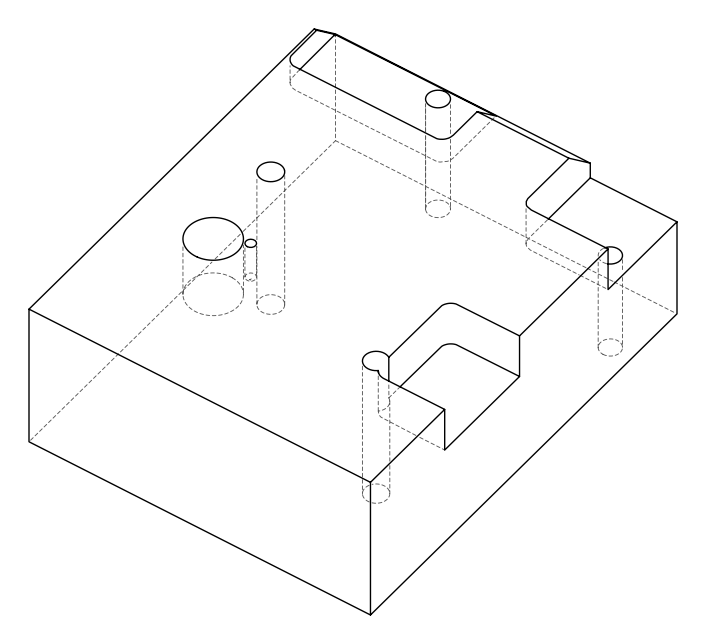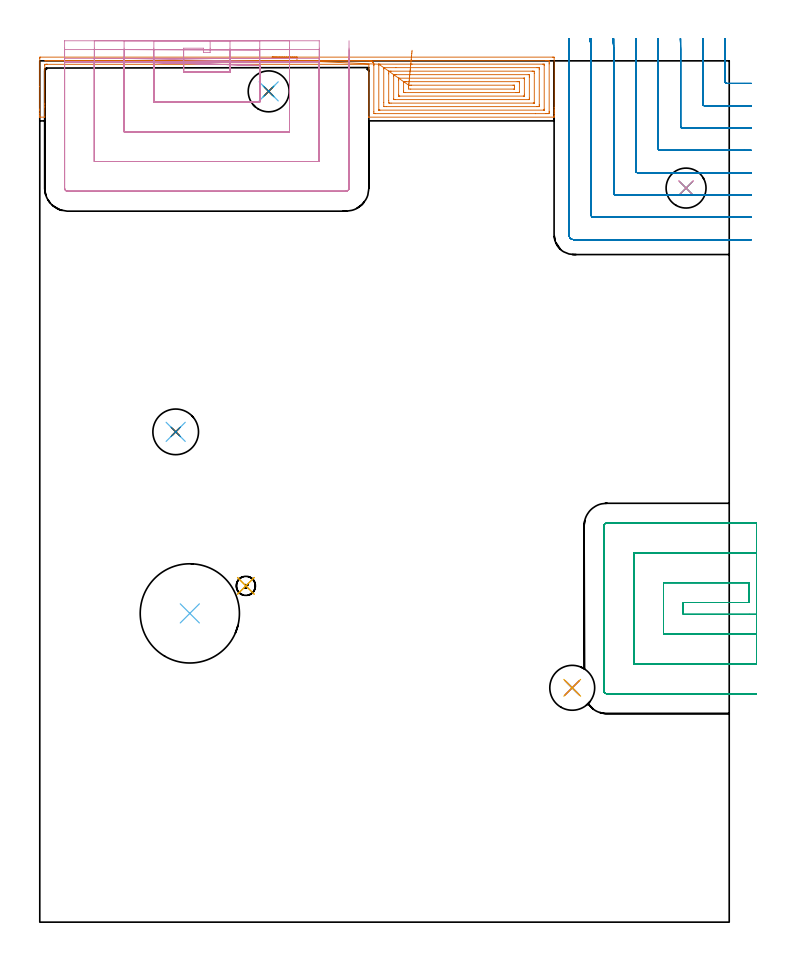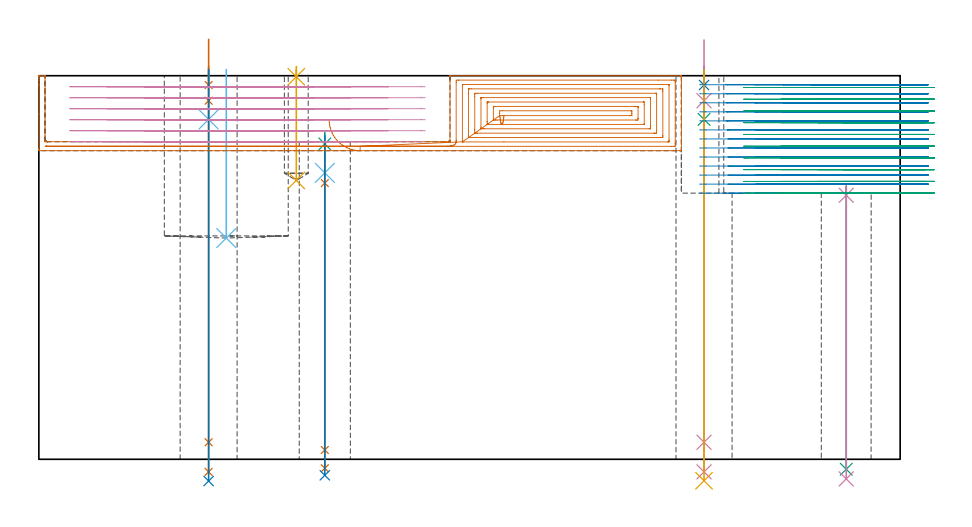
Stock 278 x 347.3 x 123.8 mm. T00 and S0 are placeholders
(PLAN: 22 operations, 16 tool changes, 59.9 min)
(1 SPOT_DRILL | STEP1HOLE | NXT0321_9005460120000 | 0.05 min | 183 mm3)
(2 SPOT_DRILL_1 | STEP1HOLE_1 | NXT0321_9005460120000 | 0.05 min | 183 mm3)
(3 SPOT_DRILL_2 | STEP1HOLE_2 | NXT0321_9005460120000 | 0.04 min | 2327 mm3)
(4 SPOT_DRILL_3 | STEP1HOLE_3 | NXT0321_9005460120000 | 0.04 min | 4197 mm3)
(5 SPOT_DRILL_4 | STEP1POCKET | NXT0321_9005460120000 | 0.03 min | 0 mm3)
(6 DRILL_BLIND_HOLE_INTO_CENTER | STEP1HOLE | NXT0301_065 | 0.07 min | 762 mm3)
(7 GUN_DRILL_THROUGH_HOLE | STEP1HOLE | UGT0307_008 | 0.68 min | 10806 mm3)
(8 DRILL_TO_ENLARGE_THROUGH_HOLE | STEP1HOLE | UGT0301_253 | 0.53 min | 21122 mm3)
(9 DRILL_BLIND_HOLE_INTO_CENTER_1 | STEP1HOLE_1 | NXT0301_065 | 0.07 min | 763 mm3)
(10 GUN_DRILL_THROUGH_HOLE_1 | STEP1HOLE_1 | UGT0307_008 | 0.67 min | 10804 mm3)
(11 DRILL_TO_ENLARGE_THROUGH_HOLE_1 | STEP1HOLE_1 | UGT0301_250 | 0.53 min | 20065 mm3)
(12 DRILL_BLIND_HOLE_INTO_CENTER_2 | STEP1HOLE_2 | NXT0301_038 | 0.05 min | 326 mm3)
(13 GUN_DRILL_THROUGH_HOLE_2 | STEP1HOLE_2 | UGT0307_002 | 0.5 min | 2612 mm3)
(14 SPADE_DRILL_TO_ENLARGE_THROUGH_HOLE | STEP1HOLE_2 | UGT0306_007 | 0.44 min | 21171 mm3)
(15 DRILL_THROUGH_HOLE_INTO_CENTER | STEP1HOLE_3 | NXT0301_065 | 0.37 min | 5964 mm3)
(16 DRILL_TO_ENLARGE_THROUGH_HOLE_2 | STEP1HOLE_3 | UGT0301_285 | 0.39 min | 15003 mm3)
(17 DRILL_BLIND_HOLE_INTO_CENTER_3 | STEP1POCKET | UGT0301_196 | 0.14 min | 1496 mm3)
(18 INDEXABLE_INSERT_DRILL_BLIND_HOLE_FROM_SOLID | STEP1POCKET_1 | NXT0302_035 | 0.22 min | 65231 mm3)
(19 AREA_MILL | FG_CHAMFER_SURFACE | UGT0205_001 | 8.23 min | 52163 mm3)
(20 MILL_CORNER_NOTCH_RECTANGULAR | CORNER_NOTCH_RECTANGULAR | NXT0201_011 | Follow Part, ap 3, ae 75% | 21.56 min | 198356 mm3)
(21 MILL_OPEN_POCKET | POCKET_OPEN | NXT0201_012 | Follow Part, ap 4, ae 75% | 13.9 min | 185085 mm3)
(22 MILL_SLOT | SLOT_PARTIAL_RECTANGULAR | NXT0201_012 | Follow Part, ap 4, ae 75% | 11.29 min | 136658 mm3)
(TOOL NXT0321_9005460120000 | NC Spot Drill, 142deg, 12mm, Carbide, Uncoated | D12 PA142 FL30 Z2)
(TOOL NXT0301_065 | Carbide Drill 9.4mm [860.1-0940-075A1-MM 2214] | D9.4 PA140 FL98 Z2)
(TOOL UGT0307_008 | Gun Drill 11 mm | D11 PA130 FL24 Z1)
(TOOL UGT0301_253 | Twist Drill 18.4 mm | D18.4 PA118 FL135 Z2)
(TOOL UGT0301_250 | Twist Drill 18.1 mm | D18.1 PA118 FL135 Z2)
(TOOL NXT0301_038 | Carbide Drill 6.7mm [860.1-0670-034A1-MM 2214] | D6.7 PA140 FL53 Z2)
(TOOL UGT0307_002 | Gun Drill 6 mm | D6 PA130 FL24 Z1)
(TOOL UGT0306_007 | Spade Drill 16.5mm | D16.5 PA132 FL10 Z2)
(TOOL UGT0301_285 | Twist Drill 16.1 mm | D16.1 PA118 FL125 Z2)
(TOOL UGT0301_196 | Twist Drill 7.7 mm | D7.7 PA118 FL73 Z2)
(TOOL NXT0302_035 | Index. Insert Drill 40mm [880-D4000L40-05] | D40 PA176 FL200 Z2)
(TOOL UGT0205_001 | Chamfer Mill 20 x 3 x 45 deg. | D20 FL50 Z2)
(TOOL NXT0201_011 | ENDMILL 12mm [2P460-1200-NA 1630] | D12 FL38 Z6)
(TOOL NXT0201_012 | ENDMILL 16mm [2P460-1600-NA 1630] | D16 FL38 Z6)
(OP 1 SPOT_DRILL)
G17 G21 G94 G90
T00 M6
G54
G17 G0 G90 X54.8 Y197.7 S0 M3
G43 Z133.8 H0
G94 G81 G98 Z120.8 F250. R126.8
G80
M5
M2
(OP 2 SPOT_DRILL_1)
G17 G21 G94 G90
T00 M6
G54
G17 G0 G90 X214.7 Y94.5 S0 M3
G43 Z133.8 H0
G94 G81 G98 Z120.8 F250. R126.8
G80
M5
M2
(OP 3 SPOT_DRILL_2)
G17 G21 G94 G90
T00 M6
G54
G17 G0 G90 X92.3 Y335. S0 M3
G43 Z133.8 H0
G94 G81 G98 Z101.786 F250. R105.5
G80
M5
M2
(OP 4 SPOT_DRILL_3)
G17 G21 G94 G90
T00 M6
G54
G17 G0 G90 X260.6 Y296. S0 M3
G43 Z133.8 H0
G94 G81 G98 Z85.207 F250. R88.9
G80
M5
M2
(OP 5 SPOT_DRILL_4)
G17 G21 G94 G90
T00 M6
G54
G17 G0 G90 X83.1 Y135.6 S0 M3
G43 Z133.8 H0
G94 G81 G98 Z123.469 F250. R126.8
G80
M5
M2
(OP 6 DRILL_BLIND_HOLE_INTO_CENTER)
G17 G21 G94 G90
T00 M6
G54
G17 G0 G90 X54.8 Y197.7 S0 M3
G43 Z133.8 H1
G94 G81 G98 Z109.7 F250. R125.8
G80
M5
M2
(OP 7 GUN_DRILL_THROUGH_HOLE)
G17 G21 G94 G90
T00 M6
G54
G17 G0 G90 X54.8 Y197.7 M8
G43 Z135.53 H0
S716 M3
G94 G1 Z115.735 F125. M26
G4 X.084
Z5.5 F250.
G4 X.084
Z-4.065 F125.
G4 X.084
M5
M9
G0 Z135.53
M2
(OP 8 DRILL_TO_ENLARGE_THROUGH_HOLE)
G17 G21 G94 G90
T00 M6
G54
G17 G0 G90 X54.8 Y197.7 S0 M3
G43 Z133.8 H0
G94 G73 G98 Z-7.028 F250. Q16.353 R125.8
G80
M5
M2
(OP 9 DRILL_BLIND_HOLE_INTO_CENTER_1)
G17 G21 G94 G90
T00 M6
G54
G17 G0 G90 X214.7 Y94.5 S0 M3
G43 Z133.8 H1
G94 G81 G98 Z109.7 F250. R125.8
G80
M5
M2
(OP 10 GUN_DRILL_THROUGH_HOLE_1)
G17 G21 G94 G90
T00 M6
G54
G17 G0 G90 X214.7 Y94.5 M8
G43 Z135.339 H0
S716 M3
G94 G1 Z115.735 F125. M26
G4 X.084
Z5.5 F250.
G4 X.084
Z-4.065 F125.
G4 X.084
M5
M9
G0 Z135.339
M2
(OP 11 DRILL_TO_ENLARGE_THROUGH_HOLE_1)
G17 G21 G94 G90
T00 M6
G54
G17 G0 G90 X214.7 Y94.5 S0 M3
G43 Z133.8 H0
G94 G73 G98 Z-6.938 F250. Q16.342 R125.8
G80
M5
M2
(OP 12 DRILL_BLIND_HOLE_INTO_CENTER_2)
G17 G21 G94 G90
T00 M6
G54
G17 G0 G90 X92.3 Y335. S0 M3
G43 Z133.8 H1
G94 G81 G98 Z92.45 F250. R104.5
G80
M5
M2
(OP 13 GUN_DRILL_THROUGH_HOLE_2)
G17 G21 G94 G90
T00 M6
G54
G17 G0 G90 X92.3 Y335. M8
G43 Z133.8 H0
Z102.257
S716 M3
G94 G1 Z89.143 F125. M26
G4 X.084
Z3. F250.
G4 X.084
Z-2.899 F125.
G4 X.084
M5
M9
G0 Z102.257
Z133.8
M2
(OP 14 SPADE_DRILL_TO_ENLARGE_THROUGH_HOLE)
G17 G21 G94 G90
T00 M6
G54
G17 G0 G90 X92.3 Y335. S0 M3
G43 Z133.8 H0
G94 G73 G98 Z-5.173 F250. Q15.382 R104.5
G80
M5
M2
(OP 15 DRILL_THROUGH_HOLE_INTO_CENTER)
G17 G21 G94 G90
T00 M6
G54
G17 G0 G90 X260.6 Y296. S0 M3
G43 Z133.8 H1
G94 G73 G98 Z-3.211 F250. Q8.911 R87.9
G80
M5
M2
(OP 16 DRILL_TO_ENLARGE_THROUGH_HOLE_2)
G17 G21 G94 G90
T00 M6
G54
G17 G0 G90 X260.6 Y296. S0 M3
G43 Z133.8 H0
G94 G73 G98 Z-6.337 F250. Q15.373 R87.9
G80
M5
M2
(OP 17 DRILL_BLIND_HOLE_INTO_CENTER_3)
G17 G21 G94 G90
T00 M6
G54
G17 G0 G90 X83.1 Y135.6 S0 M3
G43 Z133.8 H0
G94 G81 G98 Z90. F250. R125.8
G80
M5
M2
(OP 18 INDEXABLE_INSERT_DRILL_BLIND_HOLE_FROM_SOLID)
G17 G21 G94 G90
T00 M6
G54
G17 G0 G90 X60.5 Y124.5 S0 M3
G43 Z133.8 H1
G94 G81 G98 Z71.4 F250. R125.8
G80
M5
M2
(OP 19 AREA_MILL)
G17 G21 G94 G90
T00 M6
G54
G17 G0 G90 X93.7 Y348.8 S1061 M3
G43 Z133.8 H0
Z109.6
G94 G1 X93.738 Z108.728 F250.
X93.852 Z107.863
X94.041 Z107.012
X94.303 Z106.18
X94.637 Z105.374
X95.04 Z104.6
X95.509 Z103.864
X96.04 Z103.172
X96.629 Z102.529
X97.272 Z101.94
X97.964 Z101.408
X98.7 Z100.94
X99.474 Z100.537
X100.28 Z100.203
X101.112 Z99.941
X101.964 Z99.752
X102.828 Z99.638
X103.7 Z99.6
X206.793
X207.136 Y348.797 Z99.602
X207.39 Y348.792 Z99.606
X207.4 Y348.534 Z99.863
Y328.42 Z119.975
Y327.815 Z120.579
Y327.247 Z121.15
Y326.927 Z121.469
Y326.359 Z122.038
Y326.038 Z122.357
Y325.397 Z123.002
Y324.996 Z123.403
Y324.638 Z123.753
X207.391 Y324.603 Z123.788
X207.239 Y324.6 Z123.8
X132.709
X132.706 Y324.603 Z123.796
X132.7 Y324.616 Z123.783
Y345.9 Z102.5
X3.066
X2.963 Y345.887 Z102.482
X2.949 Y345.886 Z102.479
X2.941 Y345.893 Z102.487
X2.929 Y345.9 Z102.5
X2.924
X2.89 Y345.894 Z102.493
X2.886 Y345.893 Z102.492
X2.874 Y345.899 Z102.496
X2.872 Z102.497
X2.846 Y345.897 Z102.489
X2.843
X2.839 Z102.49
X2.771 Y345.893 Z102.48
X2.768 Y345.889 Z102.481
X2.762 Y345.887 Z102.484
X2.392 Y345.899 Z102.498
X2.133 Y345.9 Z102.5
X2.
Y345.834 Z102.566
Y345.585 Z102.811
Y330.09 Z118.304
Y329.592 Z118.801
Y328.811 Z119.587
Y328.704 Z119.695
Y324.733 Z123.666
X1.995 Y324.611 Z123.783
X1.991 Y324.605 Z123.79
X1.946 Y324.6 Z123.8
X0.161
X0.01 Y324.603 Z123.788
X0.006 Y324.637 Z123.755
X0. Y324.997 Z123.403
Y325.397 Z123.002
Y326.038 Z122.357
Y327.247 Z121.15
Y327.815 Z120.579
Y336.922 Z111.475
Y348.25 Z100.147
X0.002 Y348.536 Z99.861
X0.01 Y348.792 Z99.606
X0.266 Y348.799 Z99.599
X103.7 Y348.8 Z99.6
Y347.386 Z101.014
X204.091
X204.985 Y347.385 Z101.015
X205.008 Y347.384 Z101.016
X205.39 Y347.362 Z101.038
X205.397 Y346.974 Z101.426
X205.399 Y346.473 Z101.927
X205.4 Y346.083 Z102.317
X205.399 Y326.927 Z121.473
X205.398 Y326.539 Z121.861
X205.39 Y326.038 Z122.362
X205.03 Y326.016 Z122.384
X205.008 Y326.015 Z122.385
X204.139 Y326.014 Z122.386
X199.9
X135.41 Y326.015 Z122.385
X135.387
X134.71 Y326.038 Z122.362
X134.701 Y326.72 Z121.68
X134.699 Y345.381 Z103.019
X134.696 Y345.585 Z102.815
X134.69 Y345.926 Z102.474
X134.667 Y346.114 Z102.286
X134.635 Y346.23 Z102.17
X134.571 Y346.397 Z102.003
X134.525 Y346.473 Z101.927
X134.494 Y346.521 Z101.879
X134.41 Y346.62 Z101.78
X134.249 Y346.783 Z101.617
X134.119 Y346.886 Z101.514
X133.983 Y346.982 Z101.418
X133.721 Y347.108 Z101.292
X133.601 Y347.155 Z101.245
X133.41 Y347.215 Z101.185
X133.199 Y347.262 Z101.138
X132.977 Y347.294 Z101.106
X132.76 Y347.31 Z101.09
X132.709 Y347.312 Z101.088
X131.864 Y347.314 Z101.086
X2.44 Y347.315 Z101.085
X2.416 Y347.316 Z101.084
X2.392 Y347.318 Z101.082
X2.059 Y347.362 Z101.038
X2.37 Y347.384 Z101.016
X2.392 Y347.385 Z101.015
X3.261 Y347.386 Z101.014
X103.7
X136.707 Y345.937 Z102.463
X136.709 Y345.962 Z102.438
X136.73 Y345.965 Z102.435
X136.787 Y345.968 Z102.432
X137.172 Y345.971 Z102.429
X150.114 Y345.972 Z102.428
X202.834 Y345.971 Z102.429
X203.223 Y345.969 Z102.431
X203.351 Y345.967 Z102.433
X203.389 Y345.965 Z102.435
X203.394 Y345.879 Z102.521
X203.397 Y345.761 Z102.639
X203.399 Y345.585 Z102.815
X203.4 Y345.408 Z102.992
X203.399 Y327.815 Z120.585
X203.398 Y327.641 Z120.759
X203.39 Y327.463 Z120.937
X203.384 Y327.434 Z120.966
X203.367 Y327.433 Z120.967
X203.32 Y327.43 Z120.97
X203.223 Y327.429 Z120.971
X137.172
X136.783 Y327.431 Z120.969
X136.732 Y327.433 Z120.967
X136.712 Y327.435 Z120.965
X136.709 Y327.451 Z120.949
X136.704 Y327.534 Z120.866
X136.701 Y327.659 Z120.741
Y345.585 Z102.815
X136.703 Y345.82 Z102.58
X136.707 Y345.937 Z102.463
X138.71 Y344.547 Z103.853
X138.724 Y344.551 Z103.849
X138.769 Y344.553 Z103.847
X138.957 Y344.556 Z103.844
X143.587 Y344.557 Z103.843
X200.545
X200.685 Y344.556 Z103.844
X201.326 Y344.55 Z103.85
X201.39 Y344.543 Z103.857
X201.393 Y344.448 Z103.952
X201.397 Y344.247 Z104.153
X201.4 Y343.845 Z104.555
Y329.592 Z118.808
X201.397 Y329.167 Z119.233
X201.393 Y328.954 Z119.446
X201.39 Y328.854 Z119.546
X201.291 Y328.849 Z119.551
X200.545 Y328.844 Z119.556
X200.405 Y328.843 Z119.557
X139.71
X138.957 Y328.847 Z119.553
X138.81 Y328.85 Z119.55
X138.709 Y328.861 Z119.539
X138.707 Y328.885 Z119.515
X138.702 Y328.958 Z119.442
X138.7 Y330.481 Z117.919
Y344.063 Z104.337
X138.703 Y344.319 Z104.081
X138.71 Y344.547 Z103.853
X140.742 Y343.136 Z105.264
X141.411 Y343.142 Z105.258
X141.635
X198.536
X198.76 Y343.141 Z105.259
X198.984 Y343.136 Z105.264
X199.39 Y343.125 Z105.275
X199.393 Y342.919 Z105.481
X199.399 Y342.283 Z106.117
Y330.481 Z117.919
X199.397 Y330.321 Z118.079
X199.394 Y330.282 Z118.118
X199.391 Y330.268 Z118.132
X199.358 Y330.264 Z118.136
X199.209 Y330.26 Z118.14
X198.984 Y330.258 Z118.142
X141.635
X140.963 Y330.261 Z118.139
X140.742 Y330.264 Z118.136
X140.707 Y330.481 Z117.919
X140.702 Y330.52 Z117.88
X140.7 Y331.369 Z117.031
Y342.073 Z106.327
X140.703 Y342.919 Z105.481
X140.705 Y342.956 Z105.444
X140.742 Y343.136 Z105.264
X142.71 Y341.718 Z106.682
X142.748 Y341.722 Z106.678
X142.834 Y341.725 Z106.675
X143.42 Y341.728 Z106.672
X143.723 Y341.729 Z106.671
X196.974 Y341.728 Z106.672
X197.28 Y341.727 Z106.673
X197.352 Y341.724 Z106.676
X197.383 Y341.722 Z106.678
X197.39 Y341.709 Z106.691
X197.397 Y341.611 Z106.789
X197.399 Y341.142 Z107.258
X197.4 Y340.719 Z107.681
Y332.258 Z116.142
X197.398 Y331.836 Z116.564
X197.391 Y331.694 Z116.706
X197.389 Y331.677 Z116.723
X197.378 Y331.675 Z116.725
X197.343 Y331.673 Z116.727
X197.269 Y331.672 Z116.728
X143.42
X143.115 Y331.673 Z116.727
X142.754 Y331.677 Z116.723
X142.719 Y331.678 Z116.722
X142.71 Y331.722 Z116.678
X142.706 Y331.843 Z116.557
X142.701 Y332.085 Z116.315
Y341.142 Z107.258
X142.704 Y341.501 Z106.899
X142.71 Y341.718 Z106.682
X144.725 Y340.308 Z108.092
X145.144 Y340.315 Z108.085
X195.189 Y340.314 Z108.086
X195.25 Y340.313 Z108.087
X195.371 Y340.308 Z108.092
X195.392 Y340.306 Z108.094
X195.395 Y340.301 Z108.099
X195.398 Y340.284 Z108.116
X195.399 Y340.254 Z108.146
X195.4 Y340.044 Z108.356
X195.399 Y333.826 Z114.574
X195.392 Y333.146 Z115.254
X195.39 Y333.1 Z115.3
X195.31 Y333.092 Z115.308
X195.248 Y333.087 Z115.313
X195.189 Y333.086 Z115.314
X145.144 Y333.085 Z115.315
X145.022 Y333.086 Z115.314
X144.777 Y333.09 Z115.31
X144.712 Y333.092 Z115.308
X144.709 Y333.097 Z115.303
X144.704 Y333.113 Z115.287
X144.702 Y333.146 Z115.254
X144.7 Y333.649 Z114.751
X144.701 Y339.365 Z109.035
X144.703 Y339.865 Z108.535
X144.71 Y340.254 Z108.146
X144.725 Y340.308 Z108.092
X146.71 Y338.891 Z109.509
X146.726 Y338.894 Z109.506
X146.778 Y338.897 Z109.503
X146.99 Y338.899 Z109.501
X147.457 Y338.9 Z109.5
X147.883 Y338.901 Z109.499
X192.512 Y338.9 Z109.5
X192.98 Y338.899 Z109.501
X193.256 Y338.896 Z109.504
X193.375 Y338.894 Z109.506
X193.4 Y338.481 Z109.919
Y338.477 Z109.923
Y334.927 Z113.473
X193.399 Y334.702 Z113.698
X193.397 Y334.591 Z113.809
X193.394 Y334.537 Z113.863
X193.391 Y334.514 Z113.886
X193.361 Y334.507 Z113.893
X192.934 Y334.502 Z113.898
X192.512 Y334.5 Z113.9
X192.044
X147.416
X146.99
X146.848 Y334.502 Z113.898
X146.736 Y334.506 Z113.894
X146.71 Y334.508 Z113.892
X146.706 Y334.552 Z113.848
X146.703 Y334.634 Z113.766
X146.701 Y334.923 Z113.477
X146.7 Y335.212 Z113.188
X146.702 Y338.764 Z109.636
X146.71 Y338.891 Z109.509
X148.775 Y337.479 Z110.921
X148.883 Y337.481 Z110.919
X149.668 Y337.486 Z110.914
X149.771
X190.829
X191.157 Y337.483 Z110.917
X191.321 Y337.479 Z110.921
X191.39 Y337.476 Z110.924
X191.392 Y337.421 Z110.979
X191.399 Y336.919 Z111.481
Y336.7 Z111.7
X191.397 Y336.033 Z112.367
X191.39 Y335.935 Z112.465
X191.385 Y335.92 Z112.48
X191.367 Y335.918 Z112.482
X191.319 Y335.916 Z112.484
X191.121 Y335.914 Z112.486
X149.564
X148.775 Y335.921 Z112.479
X148.71 Y336.7 Z111.7
X148.707 Y336.768 Z111.632
X148.775 Y337.479 Z110.921
X148.837 Y338.121 Z110.333
X148.903 Y338.811 Z109.803
X148.973 Y339.544 Z109.336
X149.047 Y340.316 Z108.935
X149.124 Y341.119 Z108.603
X149.203 Y341.948 Z108.343
X149.284 Y342.796 Z108.156
X149.367 Y343.657 Z108.044
X149.45 Y344.525 Z108.008
X149.533 Y345.392 Z108.048
X149.616 Y346.253 Z108.164
X149.697 Y347.1 Z108.355
X149.776 Y347.928 Z108.619
X149.853 Y348.73 Z108.955
X149.926 Y349.499 Z109.359
X149.997 Y350.23 Z109.83
X150.062 Y350.918 Z110.362
X150.124 Y351.557 Z110.953
G0 Z133.8
M5
M2
(OP 20 MILL_CORNER_NOTCH_RECTANGULAR)
G17 G21 G94 G90
T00 M6
G54
G17 G0 G90 X276.309 Y356.299 S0 M3
G43 Z133.8 H1
Z120.885
G94 G1 X276.381 Y353.3 F250.
G2 X276.4 Y351.772 R63. F500.
G1 Y338.795
G3 X276.995 Y338.2 R0.6
G1 X284.
X287. F250.
G0 Z133.8
X267.293 Y356.299
Z120.885
G1 X267.378 Y353.3
G2 X267.4 Y351.772 R54. F500.
G1 Y329.795
G3 X267.995 Y329.2 R0.6
G1 X284.
X287. F250.
G0 Z133.8
X258.272 Y356.298
Z120.885
G1 X258.374 Y353.3
G2 X258.4 Y351.772 R45. F500.
G1 Y320.796
G3 X258.996 Y320.2 R0.6
G1 X284.
X287. F250.
G0 Z133.8
X249.24 Y356.297
Z120.885
G1 X249.368 Y353.3
G2 X249.4 Y351.772 R36. F500.
G1 Y311.796
G3 X249.996 Y311.2 R0.6
G1 X284.
X287. F250.
G0 Z133.8
X240.187 Y356.295
Z120.885
G1 X240.357 Y353.3
G2 X240.4 Y351.772 R27. F500.
G1 Y302.796
G3 X240.996 Y302.2 R0.6
G1 X284.
X287. F250.
G0 Z133.8
X231.08 Y356.289
Z120.885
G1 X231.335 Y353.3
G2 X231.4 Y351.772 R18. F500.
G1 Y293.796
G3 X231.996 Y293.2 R0.6
G1 X284.
X287. F250.
G0 Z133.8
X221.76 Y356.256
Z120.885
G1 X222.269 Y353.3
G2 X222.4 Y351.772 R9. F500.
G1 Y284.797
G3 X222.997 Y284.2 R0.6
G1 X284.
X287. F250.
G0 Z133.8
X213.4 Y354.772
Z120.885
G1 Y351.772
Y277.1 F500.
G3 X215.3 Y275.2 R1.9
G1 X284.
X287. F250.
G0 Z133.8
X276.309 Y356.299
Z117.969
G1 X276.381 Y353.3
G2 X276.4 Y351.772 R63. F500.
G1 Y338.795
G3 X276.995 Y338.2 R0.6
G1 X284.
X287. F250.
G0 Z133.8
X267.293 Y356.299
Z117.969
G1 X267.378 Y353.3
G2 X267.4 Y351.772 R54. F500.
G1 Y329.796
G3 X267.996 Y329.2 R0.6
G1 X284.
X287. F250.
G0 Z133.8
X258.272 Y356.298
Z117.969
G1 X258.374 Y353.3
G2 X258.4 Y351.772 R45. F500.
G1 Y320.796
G3 X258.996 Y320.2 R0.6
G1 X284.
X287. F250.
G0 Z133.8
X249.24 Y356.297
Z117.969
G1 X249.368 Y353.3
G2 X249.4 Y351.772 R36. F500.
G1 Y311.796
G3 X249.996 Y311.2 R0.6
G1 X284.
X287. F250.
G0 Z133.8
X240.187 Y356.295
Z117.969
G1 X240.357 Y353.3
G2 X240.4 Y351.772 R27. F500.
G1 Y302.796
G3 X240.996 Y302.2 R0.6
G1 X284.
X287. F250.
G0 Z133.8
X231.08 Y356.289
Z117.969
G1 X231.335 Y353.3
G2 X231.4 Y351.772 R18. F500.
G1 Y293.796
G3 X231.996 Y293.2 R0.6
G1 X284.
X287. F250.
G0 Z133.8
X221.76 Y356.256
Z117.969
G1 X222.269 Y353.3
G2 X222.4 Y351.772 R9. F500.
G1 Y284.797
G3 X222.997 Y284.2 R0.6
G1 X284.
X287. F250.
G0 Z133.8
X213.4 Y354.772
Z117.969
G1 Y351.772
Y277.1 F500.
G3 X215.3 Y275.2 R1.9
G1 X284.
X287. F250.
G0 Z133.8
X276.309 Y356.299
Z115.054
G1 X276.381 Y353.3
G2 X276.4 Y351.772 R63. F500.
G1 Y338.795
G3 X276.995 Y338.2 R0.6
G1 X284.
X287. F250.
G0 Z133.8
X267.293 Y356.299
Z115.054
G1 X267.378 Y353.3
G2 X267.4 Y351.772 R54. F500.
G1 Y329.795
G3 X267.995 Y329.2 R0.6
G1 X284.
X287. F250.
G0 Z133.8
X258.272 Y356.298
Z115.054
G1 X258.374 Y353.3
G2 X258.4 Y351.772 R45. F500.
G1 Y320.796
G3 X258.996 Y320.2 R0.6
G1 X284.
X287. F250.
G0 Z133.8
X249.24 Y356.297
Z115.054
G1 X249.368 Y353.3
G2 X249.4 Y351.772 R36. F500.
G1 Y311.796
G3 X249.996 Y311.2 R0.6
G1 X284.
X287. F250.
G0 Z133.8
X240.187 Y356.295
Z115.054
G1 X240.357 Y353.3
G2 X240.4 Y351.772 R27. F500.
G1 Y302.796
G3 X240.996 Y302.2 R0.6
G1 X284.
X287. F250.
G0 Z133.8
X231.08 Y356.289
Z115.054
G1 X231.335 Y353.3
G2 X231.4 Y351.772 R18. F500.
G1 Y293.796
G3 X231.996 Y293.2 R0.6
G1 X284.
X287. F250.
G0 Z133.8
X221.76 Y356.256
Z115.054
G1 X222.269 Y353.3
G2 X222.4 Y351.772 R9. F500.
G1 Y284.797
G3 X222.997 Y284.2 R0.6
G1 X284.
X287. F250.
G0 Z133.8
X213.4 Y354.772
Z115.054
G1 Y351.772
Y277.1 F500.
G3 X215.3 Y275.2 R1.9
G1 X284.
X287. F250.
G0 Z133.8
X276.309 Y356.299
Z112.138
G1 X276.381 Y353.3
G2 X276.4 Y351.772 R63. F500.
G1 Y338.795
G3 X276.995 Y338.2 R0.6
G1 X284.
X287. F250.
G0 Z133.8
X267.293 Y356.299
Z112.138
G1 X267.378 Y353.3
G2 X267.4 Y351.772 R54. F500.
G1 Y329.795
G3 X267.995 Y329.2 R0.6
G1 X284.
X287. F250.
G0 Z133.8
X258.272 Y356.298
Z112.138
G1 X258.374 Y353.3
G2 X258.4 Y351.772 R45. F500.
G1 Y320.796
G3 X258.996 Y320.2 R0.6
G1 X284.
X287. F250.
G0 Z133.8
X249.24 Y356.297
Z112.138
G1 X249.368 Y353.3
G2 X249.4 Y351.772 R36. F500.
G1 Y311.796
G3 X249.996 Y311.2 R0.6
G1 X284.
X287. F250.
G0 Z133.8
X240.187 Y356.295
Z112.138
G1 X240.357 Y353.3
G2 X240.4 Y351.772 R27. F500.
G1 Y302.796
G3 X240.996 Y302.2 R0.6
G1 X284.
X287. F250.
G0 Z133.8
X231.08 Y356.289
Z112.138
G1 X231.335 Y353.3
G2 X231.4 Y351.772 R18. F500.
G1 Y293.796
G3 X231.996 Y293.2 R0.6
G1 X284.
X287. F250.
G0 Z133.8
X221.76 Y356.256
Z112.138
G1 X222.269 Y353.3
G2 X222.4 Y351.772 R9. F500.
G1 Y284.797
G3 X222.997 Y284.2 R0.6
G1 X284.
X287. F250.
G0 Z133.8
X213.4 Y354.772
Z112.138
G1 Y351.772
Y277.1 F500.
G3 X215.3 Y275.2 R1.9
G1 X284.
X287. F250.
G0 Z133.8
X276.309 Y356.299
Z109.223
G1 X276.381 Y353.3
G2 X276.4 Y351.772 R63. F500.
G1 Y338.795
G3 X276.995 Y338.2 R0.6
G1 X284.
X287. F250.
G0 Z133.8
X267.293 Y356.299
Z109.223
G1 X267.378 Y353.3
G2 X267.4 Y351.772 R54. F500.
G1 Y329.795
G3 X267.995 Y329.2 R0.6
G1 X284.
X287. F250.
G0 Z133.8
X258.272 Y356.298
Z109.223
G1 X258.374 Y353.3
G2 X258.4 Y351.772 R45. F500.
G1 Y320.796
G3 X258.996 Y320.2 R0.6
G1 X284.
X287. F250.
G0 Z133.8
X249.24 Y356.297
Z109.223
G1 X249.368 Y353.3
G2 X249.4 Y351.772 R36. F500.
G1 Y311.796
G3 X249.996 Y311.2 R0.6
G1 X284.
X287. F250.
G0 Z133.8
X240.187 Y356.295
Z109.223
G1 X240.357 Y353.3
G2 X240.4 Y351.772 R27. F500.
G1 Y302.796
G3 X240.996 Y302.2 R0.6
G1 X284.
X287. F250.
G0 Z133.8
X231.08 Y356.289
Z109.223
G1 X231.335 Y353.3
G2 X231.4 Y351.772 R18. F500.
G1 Y293.796
G3 X231.996 Y293.2 R0.6
G1 X284.
X287. F250.
G0 Z133.8
X221.76 Y356.256
Z109.223
G1 X222.269 Y353.3
G2 X222.4 Y351.772 R9. F500.
G1 Y284.797
G3 X222.997 Y284.2 R0.6
G1 X284.
X287. F250.
G0 Z133.8
X213.4 Y354.772
Z109.223
G1 Y351.772
Y277.1 F500.
G3 X215.3 Y275.2 R1.9
G1 X284.
X287. F250.
G0 Z133.8
X276.381 Y356.3
Z106.308
G1 X276.399 Y353.3
G2 X276.4 Y352.93 R63. F500.
G1 Y338.795
G3 X276.995 Y338.2 R0.6
G1 X284.
X287. F250.
G0 Z133.8
X267.378 Y356.3
Z106.308
G1 X267.399 Y353.3
G2 X267.4 Y352.93 R54. F500.
G1 Y329.795
G3 X267.995 Y329.2 R0.6
G1 X284.
X287. F250.
G0 Z133.8
X258.374 Y356.3
Z106.308
G1 X258.398 Y353.3
G2 X258.4 Y352.93 R45. F500.
G1 Y320.796
G3 X258.996 Y320.2 R0.6
G1 X284.
X287. F250.
G0 Z133.8
X249.367 Y356.3
Z106.308
G1 X249.398 Y353.3
G2 X249.4 Y352.93 R36. F500.
G1 Y311.796
G3 X249.996 Y311.2 R0.6
G1 X284.
X287. F250.
G0 Z133.8
X240.356 Y356.3
Z106.308
G1 X240.397 Y353.3
G2 X240.4 Y352.93 R27. F500.
G1 Y302.796
G3 X240.996 Y302.2 R0.6
G1 X284.
X287. F250.
G0 Z133.8
X231.334 Y356.299
Z106.308
G1 X231.396 Y353.3
G2 X231.4 Y352.93 R18. F500.
G1 Y293.796
G3 X231.996 Y293.2 R0.6
G1 X284.
X287. F250.
G0 Z133.8
X222.269 Y356.297
Z106.308
G1 X222.392 Y353.3
G2 X222.4 Y352.93 R9. F500.
G1 Y284.797
G3 X222.997 Y284.2 R0.6
G1 X284.
X287. F250.
G0 Z133.8
X213.4 Y355.93
Z106.308
G1 Y352.93
Y277.1 F500.
G3 X215.3 Y275.2 R1.9
G1 X284.
X287. F250.
G0 Z133.8
X276.4 Y356.3
Z103.392
G1 Y353.3
Y338.795 F500.
G3 X276.995 Y338.2 R0.6
G1 X284.
X287. F250.
G0 Z133.8
X267.4 Y356.3
Z103.392
G1 Y353.3
Y329.795 F500.
G3 X267.995 Y329.2 R0.6
G1 X284.
X287. F250.
G0 Z133.8
X258.4 Y356.3
Z103.392
G1 Y353.3
Y320.796 F500.
G3 X258.996 Y320.2 R0.6
G1 X284.
X287. F250.
G0 Z133.8
X249.4 Y356.3
Z103.392
G1 Y353.3
Y311.796 F500.
G3 X249.996 Y311.2 R0.6
G1 X284.
X287. F250.
G0 Z133.8
X240.4 Y356.3
Z103.392
G1 Y353.3
Y302.796 F500.
G3 X240.996 Y302.2 R0.6
G1 X284.
X287. F250.
G0 Z133.8
X231.4 Y356.3
Z103.392
G1 Y353.3
Y293.796 F500.
G3 X231.996 Y293.2 R0.6
G1 X284.
X287. F250.
G0 Z133.8
X222.4 Y356.3
Z103.392
G1 Y353.3
Y284.797 F500.
G3 X222.997 Y284.2 R0.6
G1 X284.
X287. F250.
G0 Z133.8
X213.4 Y356.3
Z103.392
G1 Y353.3
Y277.1 F500.
G3 X215.3 Y275.2 R1.9
G1 X284.
X287. F250.
G0 Z133.8
X276.4 Y356.3
Z100.477
G1 Y353.3
Y338.795 F500.
G3 X276.995 Y338.2 R0.6
G1 X284.
X287. F250.
G0 Z133.8
X267.4 Y356.3
Z100.477
G1 Y353.3
Y329.796 F500.
G3 X267.996 Y329.2 R0.6
G1 X284.
X287. F250.
G0 Z133.8
X258.4 Y356.3
Z100.477
G1 Y353.3
Y320.796 F500.
G3 X258.996 Y320.2 R0.6
G1 X284.
X287. F250.
G0 Z133.8
X249.4 Y356.3
Z100.477
G1 Y353.3
Y311.796 F500.
G3 X249.996 Y311.2 R0.6
G1 X284.
X287. F250.
G0 Z133.8
X240.4 Y356.3
Z100.477
G1 Y353.3
Y302.796 F500.
G3 X240.996 Y302.2 R0.6
G1 X284.
X287. F250.
G0 Z133.8
X231.4 Y356.3
Z100.477
G1 Y353.3
Y293.796 F500.
G3 X231.996 Y293.2 R0.6
G1 X284.
X287. F250.
G0 Z133.8
X222.4 Y356.3
Z100.477
G1 Y353.3
Y284.797 F500.
G3 X222.997 Y284.2 R0.6
G1 X284.
X287. F250.
G0 Z133.8
X213.4 Y356.3
Z100.477
G1 Y353.3
Y277.1 F500.
G3 X215.3 Y275.2 R1.9
G1 X284.
X287. F250.
G0 Z133.8
X276.4 Y356.3
Z97.562
G1 Y353.3
Y338.795 F500.
G3 X276.995 Y338.2 R0.6
G1 X284.
X287. F250.
G0 Z133.8
X267.4 Y356.3
Z97.562
G1 Y353.3
Y329.795 F500.
G3 X267.995 Y329.2 R0.6
G1 X284.
X287. F250.
G0 Z133.8
X258.4 Y356.3
Z97.562
G1 Y353.3
Y320.796 F500.
G3 X258.996 Y320.2 R0.6
G1 X284.
X287. F250.
G0 Z133.8
X249.4 Y356.3
Z97.562
G1 Y353.3
Y311.796 F500.
G3 X249.996 Y311.2 R0.6
G1 X284.
X287. F250.
G0 Z133.8
X240.4 Y356.3
Z97.562
G1 Y353.3
Y302.796 F500.
G3 X240.996 Y302.2 R0.6
G1 X284.
X287. F250.
G0 Z133.8
X231.4 Y356.3
Z97.562
G1 Y353.3
Y293.796 F500.
G3 X231.996 Y293.2 R0.6
G1 X284.
X287. F250.
G0 Z133.8
X222.4 Y356.3
Z97.562
G1 Y353.3
Y284.797 F500.
G3 X222.997 Y284.2 R0.6
G1 X284.
X287. F250.
G0 Z133.8
X213.4 Y356.3
Z97.562
G1 Y353.3
Y277.1 F500.
G3 X215.3 Y275.2 R1.9
G1 X284.
X287. F250.
G0 Z133.8
X276.4 Y356.3
Z94.646
G1 Y353.3
Y338.795 F500.
G3 X276.995 Y338.2 R0.6
G1 X284.
X287. F250.
G0 Z133.8
X267.4 Y356.3
Z94.646
G1 Y353.3
Y329.795 F500.
G3 X267.995 Y329.2 R0.6
G1 X284.
X287. F250.
G0 Z133.8
X258.4 Y356.3
Z94.646
G1 Y353.3
Y320.796 F500.
G3 X258.996 Y320.2 R0.6
G1 X284.
X287. F250.
G0 Z133.8
X249.4 Y356.3
Z94.646
G1 Y353.3
Y311.796 F500.
G3 X249.996 Y311.2 R0.6
G1 X284.
X287. F250.
G0 Z133.8
X240.4 Y356.3
Z94.646
G1 Y353.3
Y302.796 F500.
G3 X240.996 Y302.2 R0.6
G1 X284.
X287. F250.
G0 Z133.8
X231.4 Y356.3
Z94.646
G1 Y353.3
Y293.796 F500.
G3 X231.996 Y293.2 R0.6
G1 X284.
X287. F250.
G0 Z133.8
X222.4 Y356.3
Z94.646
G1 Y353.3
Y284.797 F500.
G3 X222.997 Y284.2 R0.6
G1 X284.
X287. F250.
G0 Z133.8
X213.4 Y356.3
Z94.646
G1 Y353.3
Y277.1 F500.
G3 X215.3 Y275.2 R1.9
G1 X284.
X287. F250.
G0 Z133.8
X276.4 Y356.3
Z91.731
G1 Y353.3
Y338.795 F500.
G3 X276.995 Y338.2 R0.6
G1 X284.
X287. F250.
G0 Z133.8
X267.4 Y356.3
Z91.731
G1 Y353.3
Y329.795 F500.
G3 X267.995 Y329.2 R0.6
G1 X284.
X287. F250.
G0 Z133.8
X258.4 Y356.3
Z91.731
G1 Y353.3
Y320.796 F500.
G3 X258.996 Y320.2 R0.6
G1 X284.
X287. F250.
G0 Z133.8
X249.4 Y356.3
Z91.731
G1 Y353.3
Y311.796 F500.
G3 X249.996 Y311.2 R0.6
G1 X284.
X287. F250.
G0 Z133.8
X240.4 Y356.3
Z91.731
G1 Y353.3
Y302.796 F500.
G3 X240.996 Y302.2 R0.6
G1 X284.
X287. F250.
G0 Z133.8
X231.4 Y356.3
Z91.731
G1 Y353.3
Y293.796 F500.
G3 X231.996 Y293.2 R0.6
G1 X284.
X287. F250.
G0 Z133.8
X222.4 Y356.3
Z91.731
G1 Y353.3
Y284.797 F500.
G3 X222.997 Y284.2 R0.6
G1 X284.
X287. F250.
G0 Z133.8
X213.4 Y356.3
Z91.731
G1 Y353.3
Y277.1 F500.
G3 X215.3 Y275.2 R1.9
G1 X284.
X287. F250.
G0 Z133.8
X276.4 Y356.3
Z88.815
G1 Y353.3
Y338.795 F500.
G3 X276.995 Y338.2 R0.6
G1 X284.
X287. F250.
G0 Z133.8
X267.4 Y356.3
Z88.815
G1 Y353.3
Y329.795 F500.
G3 X267.995 Y329.2 R0.6
G1 X284.
X287. F250.
G0 Z133.8
X258.4 Y356.3
Z88.815
G1 Y353.3
Y320.796 F500.
G3 X258.996 Y320.2 R0.6
G1 X284.
X287. F250.
G0 Z133.8
X249.4 Y356.3
Z88.815
G1 Y353.3
Y311.796 F500.
G3 X249.996 Y311.2 R0.6
G1 X284.
X287. F250.
G0 Z133.8
X240.4 Y356.3
Z88.815
G1 Y353.3
Y302.796 F500.
G3 X240.996 Y302.2 R0.6
G1 X284.
X287. F250.
G0 Z133.8
X231.4 Y356.3
Z88.815
G1 Y353.3
Y293.796 F500.
G3 X231.996 Y293.2 R0.6
G1 X284.
X287. F250.
G0 Z133.8
X222.4 Y356.3
Z88.815
G1 Y353.3
Y284.797 F500.
G3 X222.997 Y284.2 R0.6
G1 X284.
X287. F250.
G0 Z133.8
X213.4 Y356.3
Z88.815
G1 Y353.3
Y277.1 F500.
G3 X215.3 Y275.2 R1.9
G1 X284.
X287. F250.
G0 Z133.8
X276.4 Y356.3
Z85.9
G1 Y353.3
Y338.795 F500.
G3 X276.995 Y338.2 R0.6
G1 X284.
X287. F250.
G0 Z133.8
X267.4 Y356.3
Z85.9
G1 Y353.3
Y329.795 F500.
G3 X267.995 Y329.2 R0.6
G1 X284.
X287. F250.
G0 Z133.8
X258.4 Y356.3
Z85.9
G1 Y353.3
Y320.796 F500.
G3 X258.996 Y320.2 R0.6
G1 X284.
X287. F250.
G0 Z133.8
X249.4 Y356.3
Z85.9
G1 Y353.3
Y311.796 F500.
G3 X249.996 Y311.2 R0.6
G1 X284.
X287. F250.
G0 Z133.8
X240.4 Y356.3
Z85.9
G1 Y353.3
Y302.796 F500.
G3 X240.996 Y302.2 R0.6
G1 X284.
X287. F250.
G0 Z133.8
X231.4 Y356.3
Z85.9
G1 Y353.3
Y293.796 F500.
G3 X231.996 Y293.2 R0.6
G1 X284.
X287. F250.
G0 Z133.8
X222.4 Y356.3
Z85.9
G1 Y353.3
Y284.797 F500.
G3 X222.997 Y284.2 R0.6
G1 X284.
X287. F250.
G0 Z133.8
X213.4 Y356.3
Z85.9
G1 Y353.3
Y277.1 F500.
G3 X215.3 Y275.2 R1.9
G1 X284.
X287. F250.
G0 Z133.8
M5
M2
(OP 21 MILL_OPEN_POCKET)
G17 G21 G94 G90
T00 M6
G54
G17 G0 G90 X289. Y124.1 S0 M3
G43 Z133.8 H1
Z120.01
G94 G1 X286. F250.
X259.5 F500.
Y128.9
X286.
Y136.9
X251.5
Y116.1
X286.
X289. F250.
Y148.9
X286.
X239.5 F500.
Y104.1
X286.
X289. F250.
Y160.9
X286.
X228.6 F500.
G3 X227.5 Y159.8 R1.1
G1 Y92.861
X227.691 Y92.581
G3 X228.6 Y92.1 R1.1
G1 X286.
X289. F250.
G0 Y124.1 Z116.22
G1 X286.
X259.5 F500.
Y128.9
X286.
Y136.9
X251.5
Y116.1
X286.
X289. F250.
Y148.9
X286.
X239.5 F500.
Y104.1
X286.
X289. F250.
Y160.9
X286.
X228.6 F500.
G3 X227.5 Y159.8 R1.1
G1 Y92.861
X227.691 Y92.581
G3 X228.6 Y92.1 R1.1
G1 X286.
X289. F250.
G0 Y124.1 Z112.43
G1 X286.
X259.5 F500.
Y128.9
X286.
Y136.9
X251.5
Y116.1
X286.
X289. F250.
Y148.9
X286.
X239.5 F500.
Y104.1
X286.
X289. F250.
Y160.9
X286.
X228.6 F500.
G3 X227.5 Y159.8 R1.1
G1 Y92.861
X227.691 Y92.581
G3 X228.6 Y92.1 R1.1
G1 X286.
X289. F250.
G0 Y124.1 Z108.64
G1 X286.
X259.5 F500.
Y128.9
X286.
Y136.9
X251.5
Y116.1
X286.
X289. F250.
Y148.9
X286.
X239.5 F500.
Y104.1
X286.
X289. F250.
Y160.9
X286.
X228.6 F500.
G3 X227.5 Y159.8 R1.1
G1 Y92.861
X227.691 Y92.581
G3 X228.6 Y92.1 R1.1
G1 X286.
X289. F250.
G0 Y124.1 Z104.85
G1 X286.
X259.5 F500.
Y128.9
X286.
Y136.9
X251.5
Y116.1
X286.
X289. F250.
Y148.9
X286.
X239.5 F500.
Y104.1
X286.
X289. F250.
Y160.9
X286.
X228.6 F500.
G3 X227.5 Y159.8 R1.1
G1 Y92.861
X227.691 Y92.581
G3 X228.6 Y92.1 R1.1
G1 X286.
X289. F250.
G0 Y124.1 Z101.06
G1 X286.
X259.5 F500.
Y128.9
X286.
Y136.9
X251.5
Y116.1
X286.
X289. F250.
Y148.9
X286.
X239.5 F500.
Y104.1
X286.
X289. F250.
Y160.9
X286.
X228.6 F500.
G3 X227.5 Y159.8 R1.1
G1 Y92.861
X227.691 Y92.581
G3 X228.6 Y92.1 R1.1
G1 X286.
X289. F250.
G0 Y124.1 Z97.27
G1 X286.
X259.5 F500.
Y128.9
X286.
Y136.9
X251.5
Y116.1
X286.
X289. F250.
Y148.9
X286.
X239.5 F500.
Y104.1
X286.
X289. F250.
Y160.9
X286.
X228.6 F500.
G3 X227.5 Y159.8 R1.1
G1 Y92.861
X227.691 Y92.581
G3 X228.6 Y92.1 R1.1
G1 X286.
X289. F250.
G0 Y124.1 Z93.48
G1 X286.
X259.5 F500.
Y128.9
X286.
Y136.9
X251.5
Y116.1
X286.
X289. F250.
Y148.9
X286.
X239.5 F500.
Y104.1
X286.
X289. F250.
Y160.9
X286.
X228.6 F500.
G3 X227.5 Y159.8 R1.1
G1 Y92.861
X227.691 Y92.581
G3 X228.6 Y92.1 R1.1
G1 X286.
X289. F250.
G0 Y124.1 Z89.69
G1 X286.
X259.5 F500.
Y128.9
X286.
Y136.9
X251.5
Y116.1
X286.
X289. F250.
Y148.9
X286.
X239.5 F500.
Y104.1
X286.
X289. F250.
Y160.9
X286.
X228.6 F500.
G3 X227.5 Y159.8 R1.1
G1 Y92.861
X227.691 Y92.581
G3 X228.6 Y92.1 R1.1
G1 X286.
X289. F250.
G0 Y124.1 Z85.9
G1 X286.
X259.5 F500.
Y128.9
X286.
Y136.9
X251.5
Y116.1
X286.
X289. F250.
Y148.9
X286.
X239.5 F500.
Y104.1
X286.
X289. F250.
Y160.9
X286.
X228.6 F500.
G3 X227.5 Y159.8 R1.1
G1 Y92.861
X227.691 Y92.581
G3 X228.6 Y92.1 R1.1
G1 X286.
X289. F250.
G0 Z133.8
M5
M2
(OP 22 MILL_SLOT)
G17 G21 G94 G90
T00 M6
G54
G17 G0 G90 X57.984 Y346.9 S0 M3
G43 Z133.8 H1
Z120.25
G94 G1 X57.999 Y343.9 F250.
X58. Y343.653 F500.
Y342.7
X76.7
Y343.653
X76.701 Y343.9
X76.716 Y346.9 F250.
X45.979 F500.
X45.999 Y343.9 F250.
X46. Y343.653 F500.
Y330.7
X88.7
Y342.44
Y345.44 F250.
X33.968 Y346.9 F500.
X33.999 Y343.9 F250.
G2 X34. Y343.653 R24. F500.
G1 Y318.7
X100.7
Y343.653
G2 X100.701 Y343.9 R24.
G1 X100.732 Y346.9 F250.
X21.936 Y346.899 F500.
X21.997 Y343.9 F250.
G2 X22. Y343.653 R12. F500.
G1 Y306.7
X112.7
Y343.653
G2 X112.703 Y343.9 R12.
G1 X112.764 Y346.899 F250.
X10. Y346.653 F500.
Y343.653 F250.
Y296. F500.
G3 X11.3 Y294.7 R1.3
G1 X123.4
G3 X124.7 Y296. R1.3
G1 Y343.653
Y346.653 F250.
G0 X57.996 Y346.9 Z116.7
G1 X58. Y343.9
Y343.833 F500.
Y342.7
X76.7
Y343.834
Y343.9
X76.704 Y346.9 F250.
X45.994 F500.
X46. Y343.9 F250.
Y343.833 F500.
Y330.7
X88.7
Y342.44
Y345.44 F250.
X33.992 Y346.9 F500.
X34. Y343.9 F250.
Y343.833 F500.
Y318.7
X100.7
Y343.834
Y343.9
X100.708 Y346.9 F250.
X21.983 F500.
X22. Y343.9 F250.
Y343.833 F500.
Y306.7
X112.7
Y343.834
Y343.9
X112.717 Y346.9 F250.
X10. Y346.833 F500.
Y343.833 F250.
Y296. F500.
G3 X11.3 Y294.7 R1.3
G1 X123.4
G3 X124.7 Y296. R1.3
G1 Y343.834
Y346.834 F250.
G0 X58. Y346.9 Z113.15
G1 Y343.9
Y342.7 F500.
X76.7
Y343.9
Y346.9 F250.
X46. F500.
Y343.9 F250.
Y330.7 F500.
X88.7
Y342.44
Y345.44 F250.
X34. Y346.9 F500.
Y343.9 F250.
Y318.7 F500.
X100.7
Y343.9
Y346.9 F250.
X22. F500.
Y343.9 F250.
Y306.7 F500.
X112.7
Y343.9
Y346.9 F250.
X10. F500.
Y343.9 F250.
Y296. F500.
G3 X11.3 Y294.7 R1.3
G1 X123.4
G3 X124.7 Y296. R1.3
G1 Y343.9
Y346.9 F250.
G0 X58. Y348.3 Z109.6
G1 Y345.3
Y342.7 F500.
X76.7
Y345.3
Y348.3 F250.
X46. F500.
Y345.3 F250.
Y330.7 F500.
X88.7
Y344.027
Y347.027 F250.
X34. Y348.3 F500.
Y345.3 F250.
Y318.7 F500.
X100.7
Y345.3
Y348.3 F250.
X22. Y348.299 F500.
Y345.299 F250.
Y306.7 F500.
X112.7
Y345.3
Y348.3 F250.
X10. Y348.299 F500.
Y345.299 F250.
Y296. F500.
G3 X11.3 Y294.7 R1.3
G1 X123.4
G3 X124.7 Y296. R1.3
G1 Y345.3
Y348.3 F250.
G0 Z133.8
X58. Y351.849
Z106.05
G1 Y348.849
Y342.7 F500.
X76.7
Y348.85
Y351.85 F250.
X46. Y351.849 F500.
Y348.849 F250.
Y330.7 F500.
X88.7
Y348.531
Y351.531 F250.
X34. Y351.849 F500.
Y348.849 F250.
Y318.7 F500.
X100.7
Y348.85
Y351.85 F250.
X22. Y351.849 F500.
Y348.849 F250.
Y306.7 F500.
X112.7
Y348.85
Y351.85 F250.
X10. Y351.849 F500.
Y348.849 F250.
Y296. F500.
G3 X11.3 Y294.7 R1.3
G1 X123.4
G3 X124.7 Y296. R1.3
G1 Y348.85
Y351.85 F250.
G0 Z133.8
X68.7 Y355.398
Z102.5
G1 Y352.398
Y350.7 F500.
X66.
Y352.398
X58.
Y342.7
X76.7
Y352.398
Y355.398 F250.
X46. F500.
Y352.398 F250.
Y330.7 F500.
X88.7
Y352.398
Y355.398 F250.
X34. F500.
Y352.398 F250.
Y318.7 F500.
X100.7
Y352.398
Y355.398 F250.
X22. F500.
Y352.398 F250.
Y306.7 F500.
X112.7
Y352.398
Y355.398 F250.
X10. F500.
Y352.398 F250.
Y296. F500.
G3 X11.3 Y294.7 R1.3
G1 X123.4
G3 X124.7 Y296. R1.3
G1 Y352.398
Y355.398 F250.
G0 Z133.8
M5
M2
